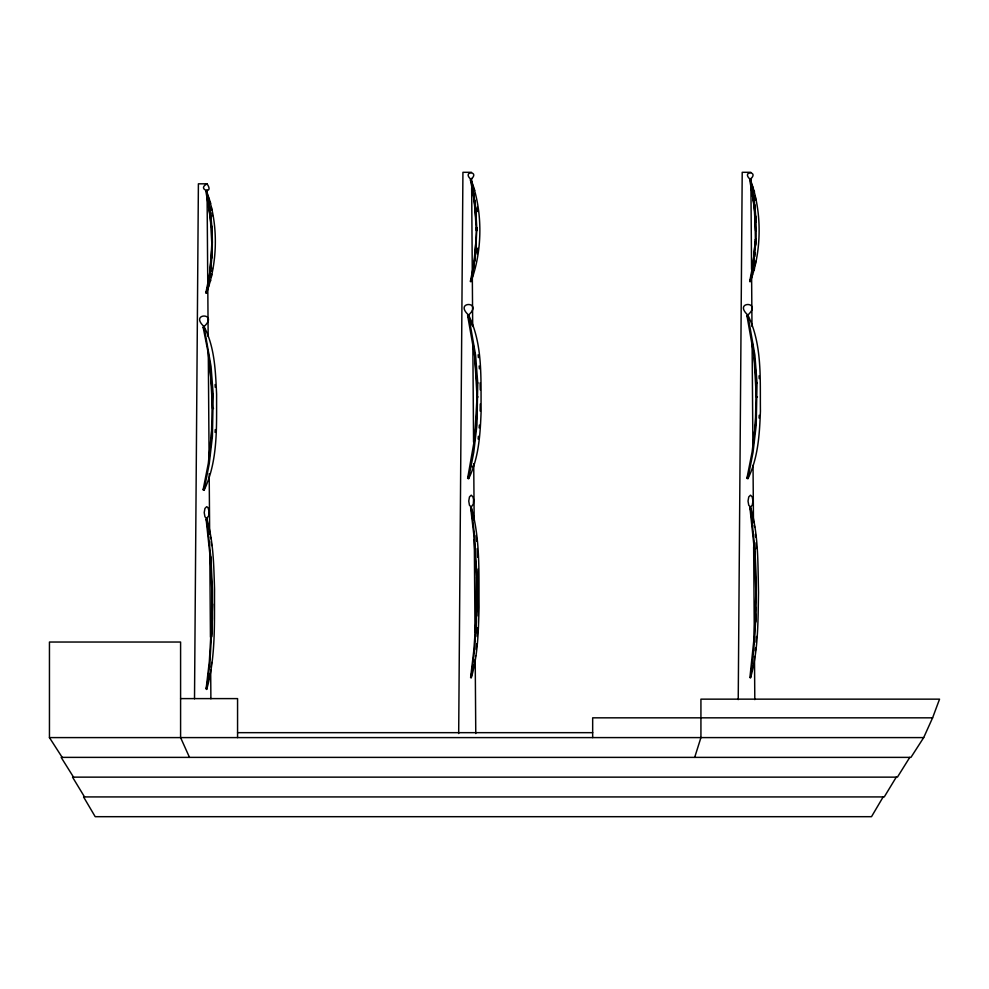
<?xml version="1.0" encoding="UTF-8"?>
<svg xmlns="http://www.w3.org/2000/svg" width="989" height="989" viewBox="0 0 989 989"><rect width="100%" height="100%" fill="white"/><g stroke="black" fill="none" stroke-linecap="round" stroke-linejoin="round"><path stroke-width="1.48" d="M194.512 698.803L198.393 183.818L207.01 183.818C215.046 195.278 196.02 189.27 207.072 183.942M458.686 733.541L462.926 172.309L471.53 172.309M738.227 699.619L742.207 172.309L750.824 172.309M211.176 560.602L206.676 518.533L208.815 515.566L209.062 511.078L207.913 507.493L206.676 506.689L204.946 508.433L204.216 512.611L204.946 516.802L206.676 518.533C213.575 541.428 213.76 565.498 214.539 589.221C214.267 622.687 215.886 656.968 206.676 689.481L209.952 661.629L212.425 618.706L212.425 589.493L211.09 560.639M476.945 577.972L476.438 621.809L474.473 650.107L471.209 677.972C478.008 655.039 478.404 631.019 479.072 607.271C478.688 573.843 480.567 539.487 471.209 507.011L469.466 505.28L468.749 501.102L469.466 496.911L471.209 495.18L472.952 496.911L473.583 499.569L473.335 504.056L471.209 507.011L474.473 534.876L477.044 577.959M755.794 622.019L756.239 577.972L754.916 549.118L750.49 507.011L748.76 505.28L748.03 501.102L748.76 496.911L750.49 495.18L752.233 496.911L752.963 501.102L752.233 505.28L750.49 507.011C758.687 534.69 757.797 563.915 758.514 592.498C757.933 621.092 758.476 650.243 750.49 677.972L753.766 650.107L756.078 614.404M207.653 682.546L206.095 689.073L209.347 661.32L211.807 618.632L211.819 589.568L210.472 560.454M211.189 636.446L212.598 604.007M477.193 593.944L476.883 611.561M752.357 517.321L749.909 507.431L754.31 549.34L755.88 592.498L754.31 635.643L749.909 677.552L752.753 665.646M213.216 394.562L211.053 366.511L204.031 326.568C188.751 312.536 219.311 312.536 204.031 326.568C214.897 347.423 215.441 371.283 216.616 394.302C216.43 426.469 218.285 460.627 204.031 490.359L209.26 463.668L212.4 436.557L213.216 394.388M211.807 636.619L212.165 628.757M472.124 187.613L474.769 204.735L476.253 230.573L476.958 230.573L475.375 204.599L470.962 179.392C461.257 170.8 480.654 170.8 470.962 179.392C482.879 210.83 482.756 250.254 470.962 281.766L475.375 256.547L476.908 227.68M477.736 383.04L475.585 355.002L468.563 315.058C453.271 301.015 483.844 301.015 468.563 315.058C483.213 344.617 480.666 379.034 481.136 411.115C480.221 434.196 478.936 457.833 468.563 478.849L473.793 452.158L476.933 425.047L477.749 382.867M755.992 239.276C756.733 219.175 754.879 198.974 750.243 179.392C740.551 170.8 759.935 170.8 750.243 179.392L752.011 187.391M757.03 383.04L754.879 355.002L747.845 315.058C732.565 301.015 763.125 301.015 747.845 315.058C762.457 344.642 759.985 379.022 760.43 411.115C759.515 434.196 758.229 457.833 747.845 478.849L753.074 452.158L756.214 425.047L757.03 382.867M480.159 411.041L480.283 403.994M476.105 239.227C470.603 297.565 476.822 244.11 476.29 227.693M469.552 320.127L467.612 315.454L474.671 355.607L477.044 396.948L474.671 438.288L467.612 478.453L469.107 474.695M749.402 472.198L746.905 478.453L752.122 451.862L755.398 424.602L756.226 384.647M472.21 670.901L470.616 677.552L473.879 649.81L475.833 621.661L476.339 578.046M478.169 615.999L478.169 568.984M755.707 607.221L755.114 621.661M475.919 621.352L476.414 607.221M215.095 432.391L215.256 429.585M477.193 636.459L477.662 627.706M759.07 418.063L759.218 415.256M211.646 250.749L211.238 257.968M211.461 436.1L212.4 394.611M476.76 410.967L476.908 383.102L474.609 355.224M752.505 274.373L749.662 281.519L752.913 264.904L755.472 239.227M211.09 259.365C205.799 310.62 214.65 231.302 211.238 226.221M211.844 258.055L212.178 252.38M204.093 487.466L203.091 489.963L208.308 463.384L212.103 427.1M476.377 420.09L476.896 411.065M475.264 632.601L475.894 621.858M475.882 632.812L476.241 626.643M755.46 239.4L752.963 264.916M755.744 245.111L756.066 239.276L753.519 265.077L750.243 281.766C762.037 250.242 762.123 210.842 750.243 179.392M756.103 412.574L755.237 424.899M476.339 607.11L477.205 592.498M476.204 649.476L476.636 643.691M755.373 650.923L755.596 648.03M756.041 642.244L756.486 636.459M477.205 253.988L477.736 248.165M478.132 439.067L478.392 436.273M479.146 427.891L479.393 425.097M211.189 265.312L210.867 268.464M211.535 436.606L209.173 457.647M475.857 252.405L476.253 248.251M474.3 441.811L476.068 425.085M754.731 256.571L755.139 252.405M755.349 425.085L753.185 444.691M211.09 667.229L211.559 662.445M755.373 239.338L754.966 213.29L751.417 187.613M211.312 277.081L211.683 274.2M212.054 271.307L212.412 268.415M755.126 265.571L755.683 261.232M209.705 276.599C214.057 248.177 213.031 218.903 206.429 190.914C218.544 222.834 218.087 261.294 206.429 293.276L210.125 273.891M474.831 261.022L475.214 258.302M753.754 263.742L754.125 261.022M209.149 276.425L205.848 293.028L208.691 285.895M473.669 264.916L470.368 281.519L471.407 278.91M208.135 282.137L209.087 276.796M208.728 282.347L209.211 279.664M473.138 267.945L473.607 265.287M473.731 268.143L474.213 265.472M752.184 269.28L752.901 265.287M209.186 676.142L209.656 673.954M475.486 656.337L475.622 655.719M207.999 681.1L208.63 678.466M473.508 665.498L473.719 664.633M694.686 757.376L700.929 737.596L700.929 699.149L939.55 699.149L932.602 717.829L923.689 737.596L910.956 757.376L61.157 757.376L73.52 777.144M210.323 281.42L210.706 280.332M754.137 269.91L754.52 268.81M471.963 277.526L472.804 275.424M472.235 466.895L472.569 466.066M883.152 796.924L871.507 816.691L95.204 816.691L83.558 796.924L884.265 796.924L896.257 777.144M909.769 757.376L897.419 777.144L72.531 777.144L84.522 796.924M212.103 389.839L208.308 353.555L203.091 326.963L204.055 329.312M756.251 230.573L755.547 230.573L754.063 204.735L749.662 179.639L752.852 187.341M212.437 242.095L211.733 242.095L210.249 216.257L205.848 191.161L208.63 197.887M477.044 396.948L478.021 396.948M757.45 396.948L756.325 396.948L753.952 355.607L746.905 315.454L748.352 318.965M213.5 408.469L212.511 408.469L210.138 367.129M180.591 698.605L237.57 698.605L237.57 737.596M932.602 717.829L592.671 717.829L592.671 737.596M237.57 732.664L592.671 732.664M189.492 757.376L180.591 737.596L180.591 642.034L49.45 642.034L49.45 737.596L923.689 737.596M49.45 737.596L62.183 757.376M210.175 201.941L210.694 203.338M209.532 200.198L209.038 198.863M473.162 186.377L473.558 187.341M472.717 185.326L470.368 179.639L473.669 196.242L476.191 221.919M470.072 321.4L471.543 324.936M754.001 190.444L754.508 191.829M474.077 188.738L474.695 190.42M754.236 525.443L754.632 527.186M210.422 536.953L210.818 538.708M473.372 518.557L473.818 520.288M753.618 522.625L753.099 520.288M472.767 516.097L470.616 507.431L473.879 535.173L476.414 577.761M207.603 525.048L206.095 518.941L210.57 560.837M207.937 526.383L208.543 528.843M471.246 180.727L472.433 186.056M206.429 190.914L207.022 193.572M209.285 531.81L209.779 534.048M472.779 187.638L473.249 190.321M207.653 199.382L211.053 224.627M473.731 193.003L474.213 195.686M208.728 201.843L209.211 204.525M752.097 341.415L752.79 346.335M754.199 357.054L755.237 369.008M753.754 197.417L754.125 200.137M753.185 349.216L753.977 354.977M474.831 200.137L475.214 202.844M473.298 344.889L474.695 354.977M210.125 210.286L209.656 207.344M209.173 359.291L210.163 366.499M210.867 215.726L211.189 218.878M755.126 195.587L755.683 199.914M211.312 207.097L211.683 209.989M212.054 212.882L212.412 215.763M754.731 204.587L755.139 208.741M475.857 208.741L476.191 213.216M211.189 541.811L211.559 545.569M755.349 368.81L756.103 381.334M477.205 207.158L477.6 211.535M478.132 354.828L478.392 357.622M479.146 366.017L479.393 368.81M754.075 545.681L755.114 563.322M210.867 556.943L211.114 559.972M210.138 555.682L210.509 560.194M754.928 548.45L754.99 549.093M755.373 534.06L755.596 536.953M756.041 542.738L756.486 548.524M476.204 535.506L476.636 541.292M755.744 216.035L756.078 221.87M211.844 226.135L212.178 231.809M759.07 375.832L759.218 378.639M477.193 548.524L477.662 557.277M215.095 384.536L215.256 387.354M480.159 382.854L480.283 389.901M750.874 178.477L750.898 183.101M750.923 186.179L751.553 269.441M751.615 277.155L751.986 326.494M752.097 341.91L752.889 445.211M753.037 465.263L753.47 522.303M753.655 546.979L754.335 637.942M754.483 656.449L754.805 699.619M471.58 178.477L471.617 183.101M471.654 187.725L472.693 326.494M472.841 344.988L473.57 442.132M473.731 463.717L474.151 519.225M474.3 539.265L475.004 631.786M475.214 659.527L475.771 733.541M207.06 189.987L207.084 193.078M207.109 197.701L207.752 282.495M207.801 288.664L208.16 336.47M208.283 351.886L209.075 456.733M209.198 473.694L209.656 533.825M209.829 556.955L210.434 637.126M210.669 669.504L210.892 698.803"/></g></svg>
